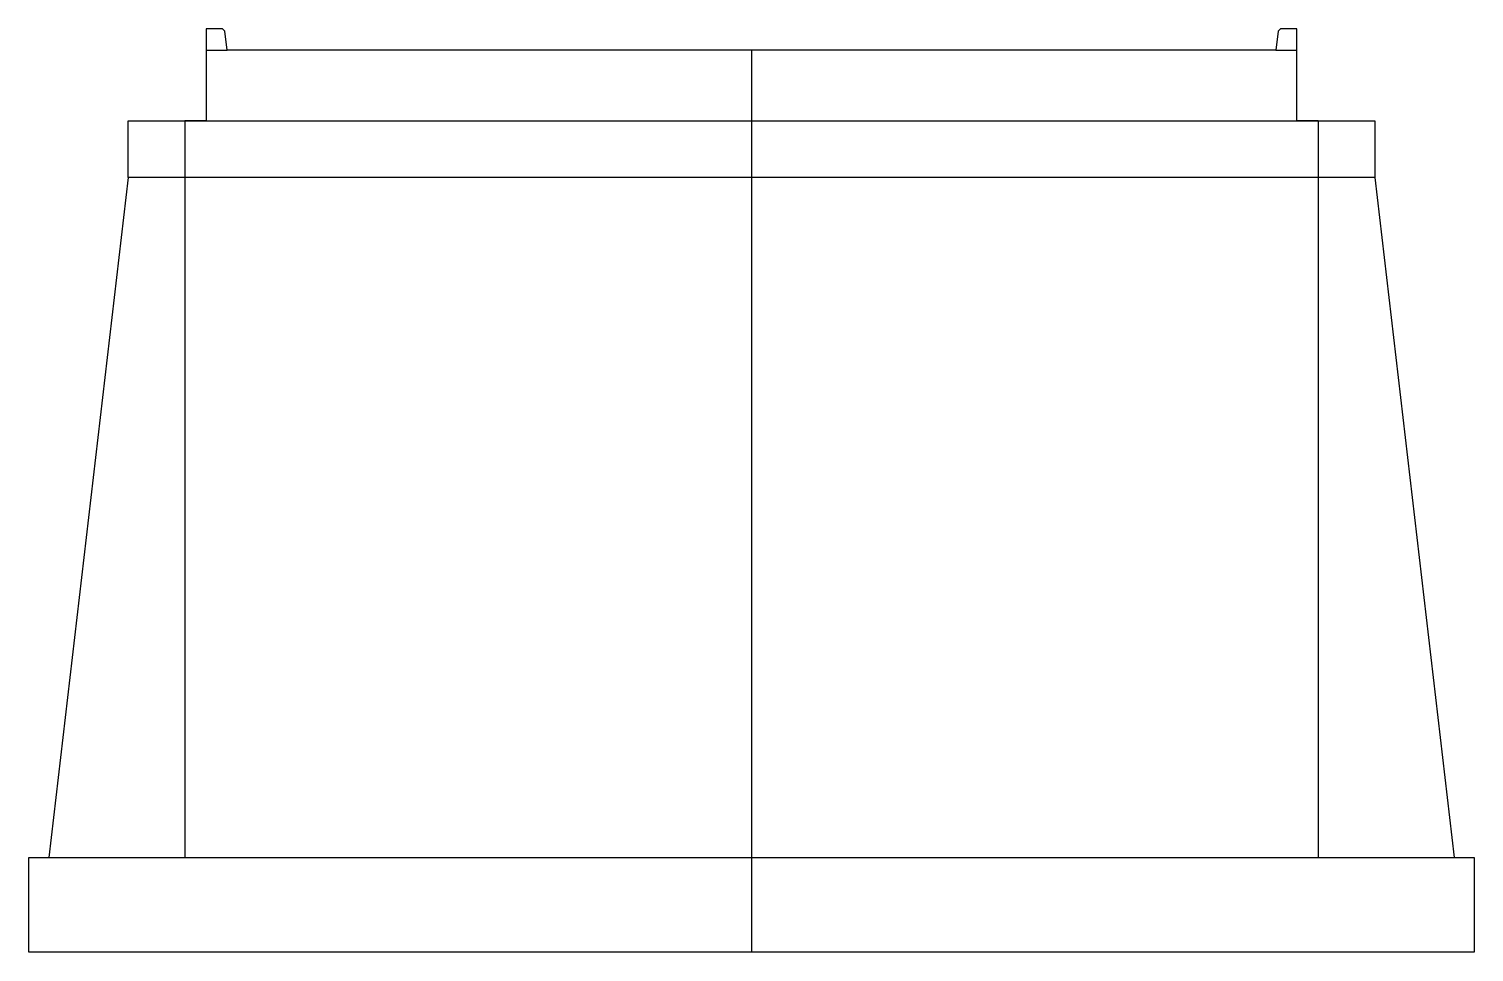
# Model space of a CAD drawing. Header units: metres. Extents: x -6315 to 323173, y -83627 to 12575.
# Drawn here: x 92473 to 120931, y -83627 to -65446 of the extents above; entities that cross this region are included whole.
import ezdxf

# ---------------------------------------------------------------- set-up
doc = ezdxf.new("R2010")
doc.units = ezdxf.units.M

msp = doc.modelspace()

# ---------------------------------------------------------------- linework, layer by layer
for p, q in [((95960.7, -65864.275), (96379.2, -65864.275)), ((106702.2, -65864.275), (106702.2, -83627.275)), ((117025.2, -65864.275), (117443.7, -65864.275)), ((95542.2, -67259.275), (95542.2, -81767.275)), ((117862.2, -67259.275), (117862.2, -81767.275)), ((94426.2, -68375.275), (92863.8, -81767.275)), ((118978.2, -68375.275), (120540.6, -81767.275)), ((92863.8, -81767.275), (120540.6, -81767.275))]:
    msp.add_line(p, q)
for points in [[(95542.2, -67259.275), (106702.2, -67259.275), (117862.2, -67259.275), (117443.7, -67259.275), (117443.7, -65864.275), (117443.7, -65445.775), (117118.2, -65445.775), (117071.7, -65492.275), (117025.2, -65864.275), (106702.2, -65864.275), (96379.2, -65864.275), (96332.7, -65492.275), (96286.2, -65445.775), (95960.7, -65445.775), (95960.7, -65864.275), (95960.7, -67259.275), (95542.2, -67259.275)], [(94426.2, -67259.275), (118978.2, -67259.275), (118978.2, -68375.275), (94426.2, -68375.275), (94426.2, -67259.275)], [(92473.2, -81767.275), (120931.2, -81767.275), (120931.2, -83627.275), (92473.2, -83627.275), (92473.2, -81767.275)]]:
    msp.add_lwpolyline(points, close=True)

doc.saveas('drawing.dxf')
